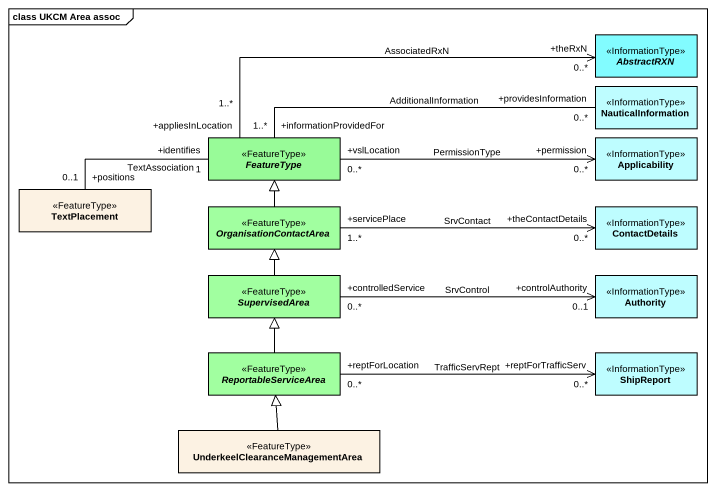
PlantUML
@startuml
mainframe class UKCM Area assoc
hide circle
hide empty members
abstract class AbstractRXN <<InformationType>> #82FCFF
class NauticalInformation <<InformationType>> #BEFDFF
abstract class FeatureType <<FeatureType>> #98FB98
class Applicability <<InformationType>> #BEFDFF
class TextPlacement <<FeatureType>>
abstract class OrganisationContactArea <<FeatureType>> #A1FFA0
class ContactDetails <<InformationType>> #BEFDFF
abstract class SupervisedArea <<FeatureType>> #A1FFA0
class Authority <<InformationType>> #BEFDFF
abstract class ReportableServiceArea <<FeatureType>> #A1FFA0
class ShipReport <<InformationType>> #BEFDFF
class "UnderkeelClearanceManagementArea" as UnderkeelClearanceManagement <<FeatureType>>
FeatureType "+appliesInLocation\n1..*" -right-> "+theRxN\n0..*" AbstractRXN : AssociatedRxN
FeatureType "+informationProvidedFor\n1..*" -right- "+providesInformation\n0..*" NauticalInformation : AdditionalInformation
FeatureType "+vslLocation\n0..*" -right-> "+permission\n0..*" Applicability : PermissionType
FeatureType "+identifies\n1" -left- "+positions\n0..1" TextPlacement : TextAssociation
OrganisationContactArea -up-|> FeatureType
OrganisationContactArea "+servicePlace\n1..*" -right-> "+theContactDetails\n0..*" ContactDetails : SrvContact
SupervisedArea -up-|> OrganisationContactArea
SupervisedArea "+controlledService\n0..*" -right-> "+controlAuthority\n0..1" Authority : SrvControl
ReportableServiceArea -up-|> SupervisedArea
ReportableServiceArea "+reptForLocation\n0..*" -right-> "+reptForTrafficServ\n0..*" ShipReport : TrafficServRept
UnderkeelClearanceManagement -up-|> ReportableServiceArea
@enduml
